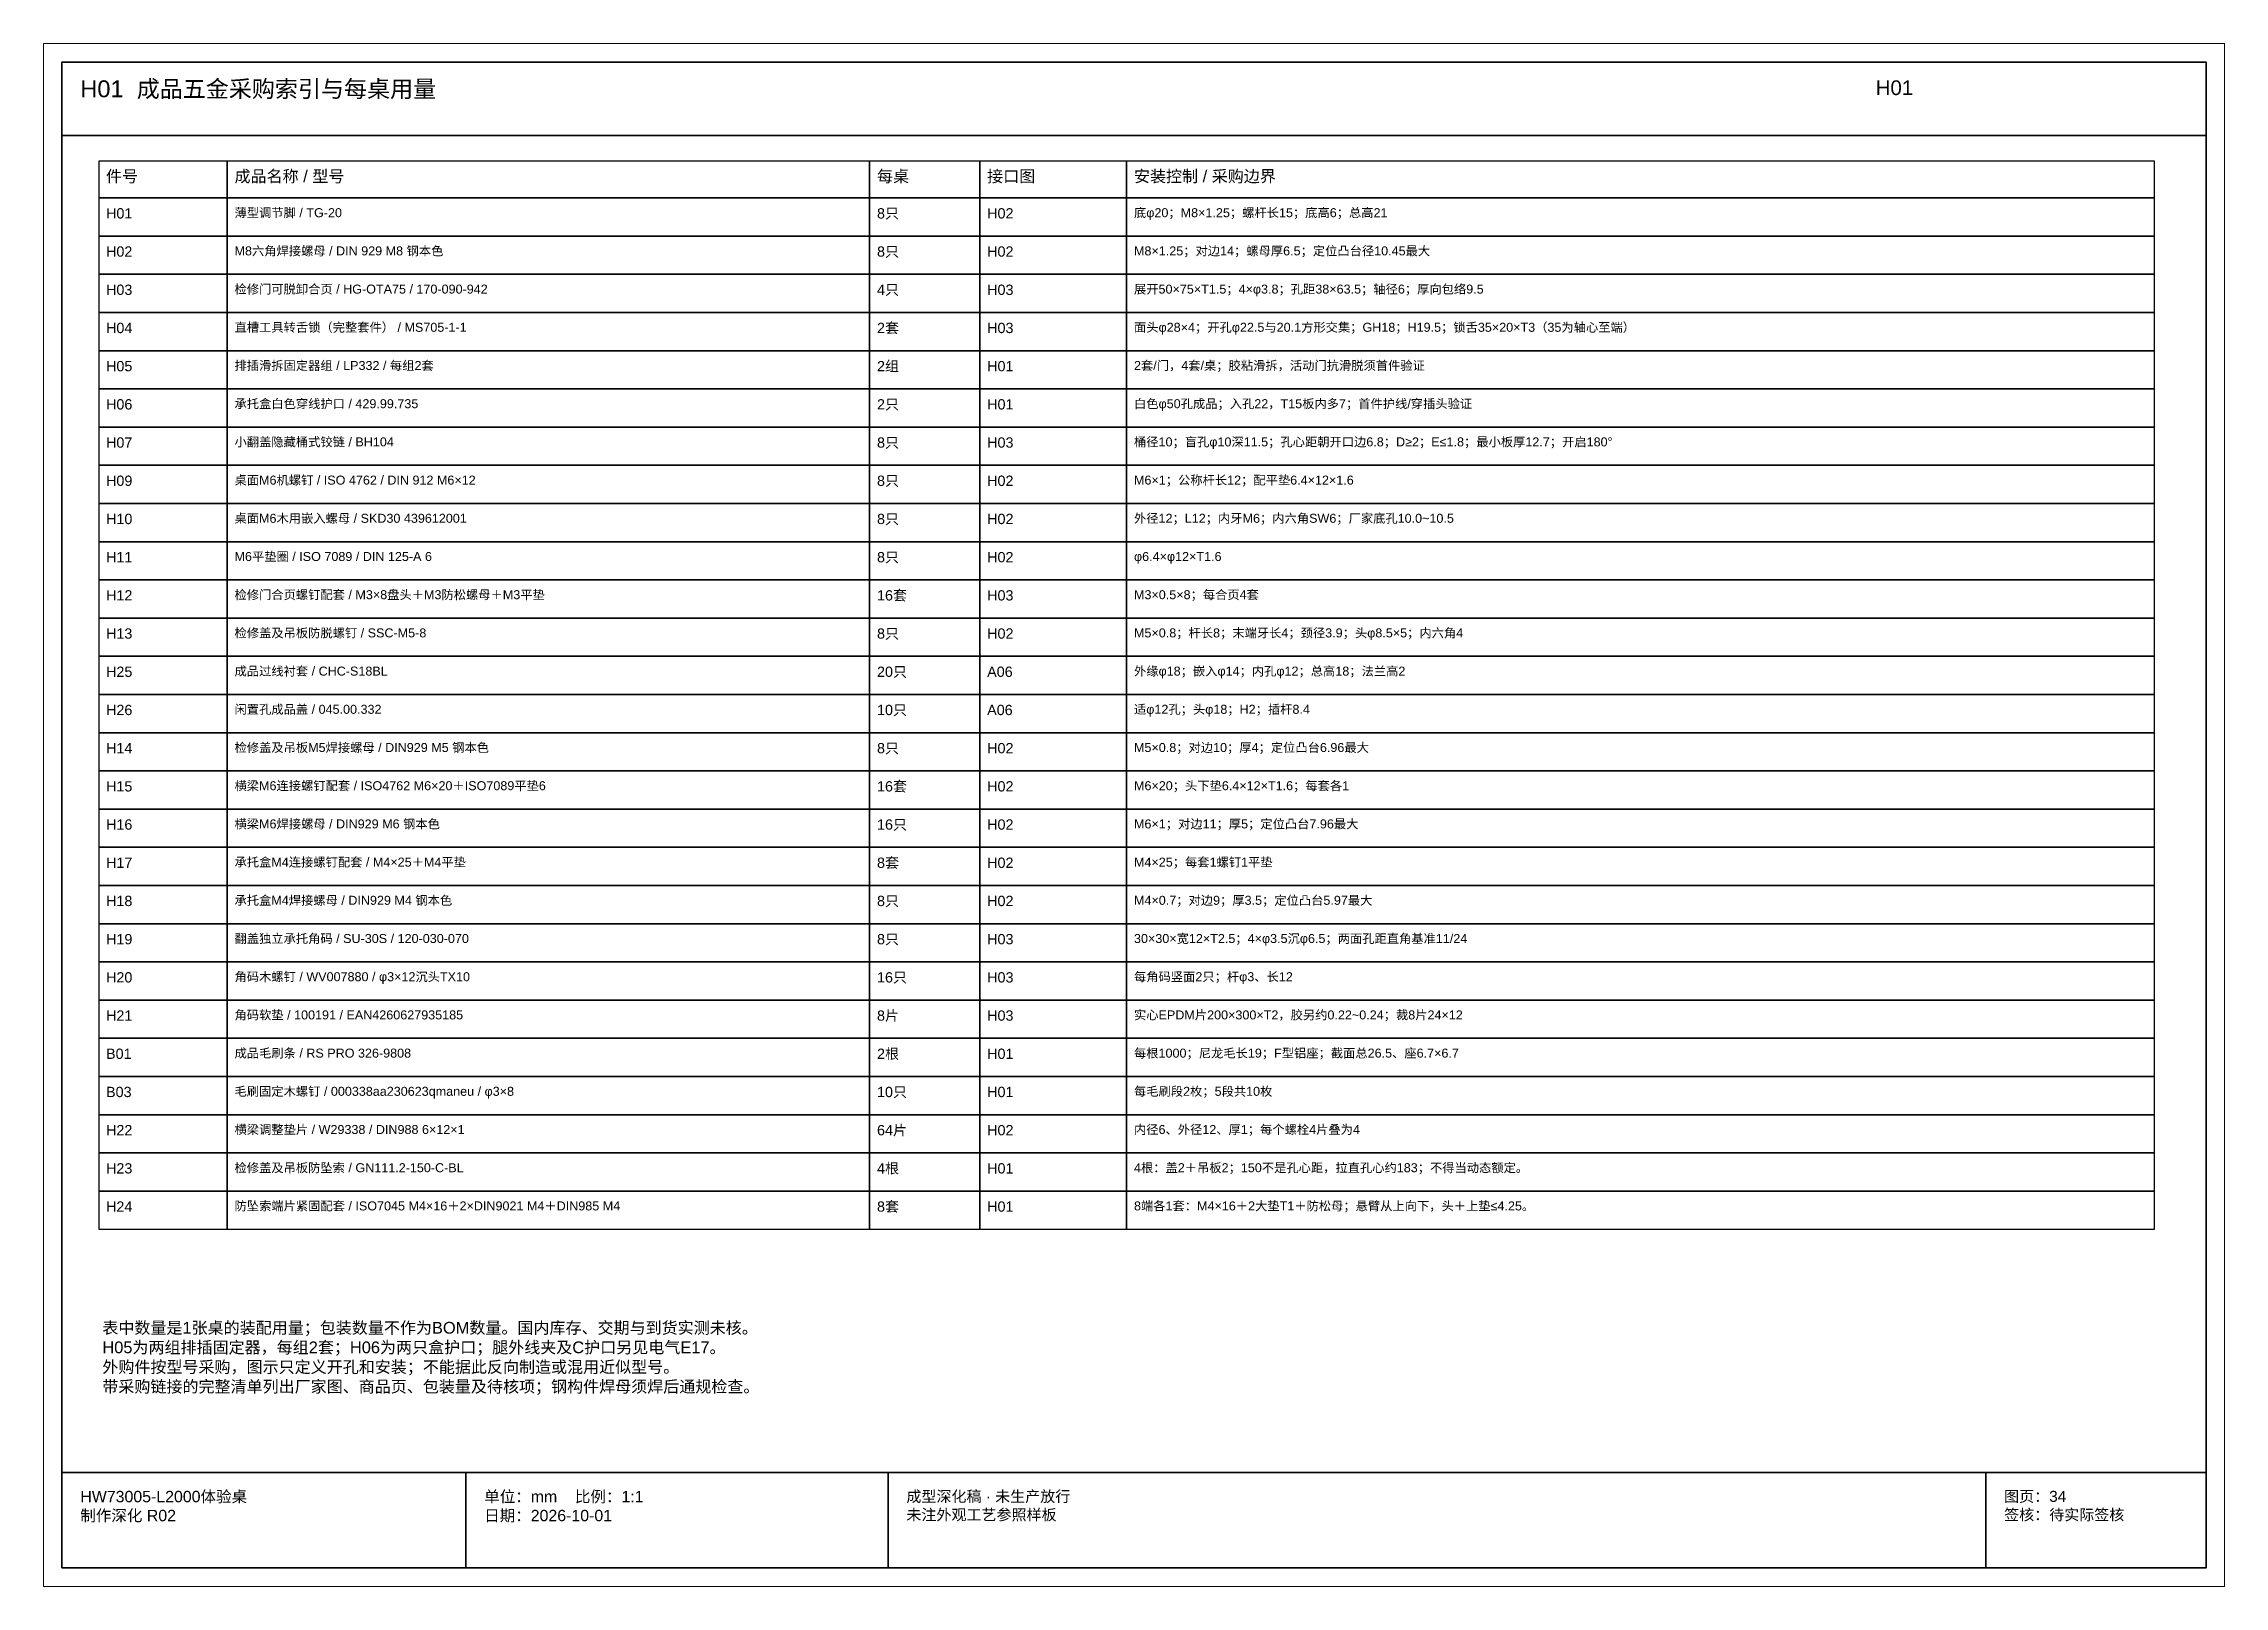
# Paper-space layout 'H01' of a CAD drawing. Header units: millimetres. Extents: x 0 to 594, y 0 to 420.
# The model-space entities are those that its viewports show. They can reach past a viewport. Long polylines and large blocks are cut down to what shows.
import ezdxf

# ---------------------------------------------------------------- set-up
doc = ezdxf.new("R2010")
doc.units = ezdxf.units.MM
for name, color, linetype, lineweight in [('FRAME', 7, 'Continuous', 35), ('NOTE', 7, 'Continuous', 18), ('OUTLINE', 7, 'Continuous', 25)]:
    doc.layers.add(name, color=color, linetype=linetype, lineweight=lineweight)
doc.styles.add('CN', font='Arial Unicode.ttf')

msp = doc.modelspace()

# ---------------------------------------------------------------- linework, layer by layer
at = {"layer": 'FRAME'}
for p, q in [((396005, 395), (396589, 395)), ((396005, 31), (396589, 31)), ((396115, 5), (396115, 31)), ((396230, 5), (396230, 31)), ((396529, 5), (396529, 31))]:
    msp.add_line(p, q, dxfattribs=at)
msp.add_lwpolyline([(396005, 5), (396589, 5), (396589, 415), (396005, 415)], close=True, dxfattribs=at)
at = {"layer": 'OUTLINE'}
for points in [[(396015, 378), (396050, 378), (396050, 388), (396015, 388)], [(396050, 378), (396225, 378), (396225, 388), (396050, 388)], [(396225, 378), (396255, 378), (396255, 388), (396225, 388)], [(396255, 378), (396295, 378), (396295, 388), (396255, 388)], [(396295, 378), (396575, 378), (396575, 388), (396295, 388)], [(396015, 367.6), (396050, 367.6), (396050, 378), (396015, 378)], [(396050, 367.6), (396225, 367.6), (396225, 378), (396050, 378)], [(396225, 367.6), (396255, 367.6), (396255, 378), (396225, 378)], [(396255, 367.6), (396295, 367.6), (396295, 378), (396255, 378)], [(396295, 367.6), (396575, 367.6), (396575, 378), (396295, 378)], [(396015, 357.2), (396050, 357.2), (396050, 367.6), (396015, 367.6)], [(396050, 357.2), (396225, 357.2), (396225, 367.6), (396050, 367.6)], [(396225, 357.2), (396255, 357.2), (396255, 367.6), (396225, 367.6)], [(396255, 357.2), (396295, 357.2), (396295, 367.6), (396255, 367.6)], [(396295, 357.2), (396575, 357.2), (396575, 367.6), (396295, 367.6)], [(396015, 346.8), (396050, 346.8), (396050, 357.2), (396015, 357.2)], [(396050, 346.8), (396225, 346.8), (396225, 357.2), (396050, 357.2)], [(396225, 346.8), (396255, 346.8), (396255, 357.2), (396225, 357.2)], [(396255, 346.8), (396295, 346.8), (396295, 357.2), (396255, 357.2)], [(396295, 346.8), (396575, 346.8), (396575, 357.2), (396295, 357.2)], [(396015, 336.4), (396050, 336.4), (396050, 346.8), (396015, 346.8)], [(396050, 336.4), (396225, 336.4), (396225, 346.8), (396050, 346.8)], [(396225, 336.4), (396255, 336.4), (396255, 346.8), (396225, 346.8)], [(396255, 336.4), (396295, 336.4), (396295, 346.8), (396255, 346.8)], [(396295, 336.4), (396575, 336.4), (396575, 346.8), (396295, 346.8)], [(396015, 326), (396050, 326), (396050, 336.4), (396015, 336.4)], [(396050, 326), (396225, 326), (396225, 336.4), (396050, 336.4)], [(396225, 326), (396255, 326), (396255, 336.4), (396225, 336.4)], [(396255, 326), (396295, 326), (396295, 336.4), (396255, 336.4)], [(396295, 326), (396575, 326), (396575, 336.4), (396295, 336.4)], [(396015, 315.6), (396050, 315.6), (396050, 326), (396015, 326)], [(396050, 315.6), (396225, 315.6), (396225, 326), (396050, 326)], [(396225, 315.6), (396255, 315.6), (396255, 326), (396225, 326)], [(396255, 315.6), (396295, 315.6), (396295, 326), (396255, 326)], [(396295, 315.6), (396575, 315.6), (396575, 326), (396295, 326)], [(396015, 305.2), (396050, 305.2), (396050, 315.6), (396015, 315.6)], [(396050, 305.2), (396225, 305.2), (396225, 315.6), (396050, 315.6)], [(396225, 305.2), (396255, 305.2), (396255, 315.6), (396225, 315.6)], [(396255, 305.2), (396295, 305.2), (396295, 315.6), (396255, 315.6)], [(396295, 305.2), (396575, 305.2), (396575, 315.6), (396295, 315.6)], [(396015, 294.8), (396050, 294.8), (396050, 305.2), (396015, 305.2)], [(396050, 294.8), (396225, 294.8), (396225, 305.2), (396050, 305.2)], [(396225, 294.8), (396255, 294.8), (396255, 305.2), (396225, 305.2)], [(396255, 294.8), (396295, 294.8), (396295, 305.2), (396255, 305.2)], [(396295, 294.8), (396575, 294.8), (396575, 305.2), (396295, 305.2)], [(396015, 284.4), (396050, 284.4), (396050, 294.8), (396015, 294.8)], [(396050, 284.4), (396225, 284.4), (396225, 294.8), (396050, 294.8)], [(396225, 284.4), (396255, 284.4), (396255, 294.8), (396225, 294.8)], [(396255, 284.4), (396295, 284.4), (396295, 294.8), (396255, 294.8)], [(396295, 284.4), (396575, 284.4), (396575, 294.8), (396295, 294.8)], [(396015, 274), (396050, 274), (396050, 284.4), (396015, 284.4)], [(396050, 274), (396225, 274), (396225, 284.4), (396050, 284.4)], [(396225, 274), (396255, 274), (396255, 284.4), (396225, 284.4)], [(396255, 274), (396295, 274), (396295, 284.4), (396255, 284.4)], [(396295, 274), (396575, 274), (396575, 284.4), (396295, 284.4)], [(396015, 263.6), (396050, 263.6), (396050, 274), (396015, 274)], [(396050, 263.6), (396225, 263.6), (396225, 274), (396050, 274)], [(396225, 263.6), (396255, 263.6), (396255, 274), (396225, 274)], [(396255, 263.6), (396295, 263.6), (396295, 274), (396255, 274)], [(396295, 263.6), (396575, 263.6), (396575, 274), (396295, 274)], [(396015, 253.2), (396050, 253.2), (396050, 263.6), (396015, 263.6)], [(396050, 253.2), (396225, 253.2), (396225, 263.6), (396050, 263.6)], [(396225, 253.2), (396255, 253.2), (396255, 263.6), (396225, 263.6)], [(396255, 253.2), (396295, 253.2), (396295, 263.6), (396255, 263.6)], [(396295, 253.2), (396575, 253.2), (396575, 263.6), (396295, 263.6)], [(396015, 242.8), (396050, 242.8), (396050, 253.2), (396015, 253.2)], [(396050, 242.8), (396225, 242.8), (396225, 253.2), (396050, 253.2)], [(396225, 242.8), (396255, 242.8), (396255, 253.2), (396225, 253.2)], [(396255, 242.8), (396295, 242.8), (396295, 253.2), (396255, 253.2)], [(396295, 242.8), (396575, 242.8), (396575, 253.2), (396295, 253.2)], [(396015, 232.4), (396050, 232.4), (396050, 242.8), (396015, 242.8)], [(396050, 232.4), (396225, 232.4), (396225, 242.8), (396050, 242.8)], [(396225, 232.4), (396255, 232.4), (396255, 242.8), (396225, 242.8)], [(396255, 232.4), (396295, 232.4), (396295, 242.8), (396255, 242.8)], [(396295, 232.4), (396575, 232.4), (396575, 242.8), (396295, 242.8)], [(396015, 222), (396050, 222), (396050, 232.4), (396015, 232.4)], [(396050, 222), (396225, 222), (396225, 232.4), (396050, 232.4)], [(396225, 222), (396255, 222), (396255, 232.4), (396225, 232.4)], [(396255, 222), (396295, 222), (396295, 232.4), (396255, 232.4)], [(396295, 222), (396575, 222), (396575, 232.4), (396295, 232.4)], [(396015, 211.6), (396050, 211.6), (396050, 222), (396015, 222)], [(396050, 211.6), (396225, 211.6), (396225, 222), (396050, 222)], [(396225, 211.6), (396255, 211.6), (396255, 222), (396225, 222)], [(396255, 211.6), (396295, 211.6), (396295, 222), (396255, 222)], [(396295, 211.6), (396575, 211.6), (396575, 222), (396295, 222)], [(396015, 201.2), (396050, 201.2), (396050, 211.6), (396015, 211.6)], [(396050, 201.2), (396225, 201.2), (396225, 211.6), (396050, 211.6)], [(396225, 201.2), (396255, 201.2), (396255, 211.6), (396225, 211.6)], [(396255, 201.2), (396295, 201.2), (396295, 211.6), (396255, 211.6)], [(396295, 201.2), (396575, 201.2), (396575, 211.6), (396295, 211.6)], [(396015, 190.8), (396050, 190.8), (396050, 201.2), (396015, 201.2)], [(396050, 190.8), (396225, 190.8), (396225, 201.2), (396050, 201.2)], [(396225, 190.8), (396255, 190.8), (396255, 201.2), (396225, 201.2)], [(396255, 190.8), (396295, 190.8), (396295, 201.2), (396255, 201.2)], [(396295, 190.8), (396575, 190.8), (396575, 201.2), (396295, 201.2)], [(396015, 180.4), (396050, 180.4), (396050, 190.8), (396015, 190.8)], [(396050, 180.4), (396225, 180.4), (396225, 190.8), (396050, 190.8)], [(396225, 180.4), (396255, 180.4), (396255, 190.8), (396225, 190.8)], [(396255, 180.4), (396295, 180.4), (396295, 190.8), (396255, 190.8)], [(396295, 180.4), (396575, 180.4), (396575, 190.8), (396295, 190.8)], [(396015, 170), (396050, 170), (396050, 180.4), (396015, 180.4)], [(396050, 170), (396225, 170), (396225, 180.4), (396050, 180.4)], [(396225, 170), (396255, 170), (396255, 180.4), (396225, 180.4)], [(396255, 170), (396295, 170), (396295, 180.4), (396255, 180.4)], [(396295, 170), (396575, 170), (396575, 180.4), (396295, 180.4)], [(396015, 159.6), (396050, 159.6), (396050, 170), (396015, 170)], [(396050, 159.6), (396225, 159.6), (396225, 170), (396050, 170)], [(396225, 159.6), (396255, 159.6), (396255, 170), (396225, 170)], [(396255, 159.6), (396295, 159.6), (396295, 170), (396255, 170)], [(396295, 159.6), (396575, 159.6), (396575, 170), (396295, 170)], [(396015, 149.2), (396050, 149.2), (396050, 159.6), (396015, 159.6)], [(396050, 149.2), (396225, 149.2), (396225, 159.6), (396050, 159.6)], [(396225, 149.2), (396255, 149.2), (396255, 159.6), (396225, 159.6)], [(396255, 149.2), (396295, 149.2), (396295, 159.6), (396255, 159.6)], [(396295, 149.2), (396575, 149.2), (396575, 159.6), (396295, 159.6)], [(396015, 138.8), (396050, 138.8), (396050, 149.2), (396015, 149.2)], [(396050, 138.8), (396225, 138.8), (396225, 149.2), (396050, 149.2)], [(396225, 138.8), (396255, 138.8), (396255, 149.2), (396225, 149.2)], [(396255, 138.8), (396295, 138.8), (396295, 149.2), (396255, 149.2)], [(396295, 138.8), (396575, 138.8), (396575, 149.2), (396295, 149.2)], [(396015, 128.4), (396050, 128.4), (396050, 138.8), (396015, 138.8)], [(396050, 128.4), (396225, 128.4), (396225, 138.8), (396050, 138.8)], [(396225, 128.4), (396255, 128.4), (396255, 138.8), (396225, 138.8)], [(396255, 128.4), (396295, 128.4), (396295, 138.8), (396255, 138.8)], [(396295, 128.4), (396575, 128.4), (396575, 138.8), (396295, 138.8)], [(396015, 118), (396050, 118), (396050, 128.4), (396015, 128.4)], [(396050, 118), (396225, 118), (396225, 128.4), (396050, 128.4)], [(396225, 118), (396255, 118), (396255, 128.4), (396225, 128.4)], [(396255, 118), (396295, 118), (396295, 128.4), (396255, 128.4)], [(396295, 118), (396575, 118), (396575, 128.4), (396295, 128.4)], [(396015, 107.6), (396050, 107.6), (396050, 118), (396015, 118)], [(396050, 107.6), (396225, 107.6), (396225, 118), (396050, 118)], [(396225, 107.6), (396255, 107.6), (396255, 118), (396225, 118)], [(396255, 107.6), (396295, 107.6), (396295, 118), (396255, 118)], [(396295, 107.6), (396575, 107.6), (396575, 118), (396295, 118)], [(396015, 97.2), (396050, 97.2), (396050, 107.6), (396015, 107.6)], [(396050, 97.2), (396225, 97.2), (396225, 107.6), (396050, 107.6)], [(396225, 97.2), (396255, 97.2), (396255, 107.6), (396225, 107.6)], [(396255, 97.2), (396295, 97.2), (396295, 107.6), (396255, 107.6)], [(396295, 97.2), (396575, 97.2), (396575, 107.6), (396295, 107.6)]]:
    msp.add_lwpolyline(points, close=True, dxfattribs=at)

# ---------------------------------------------------------------- texts
at = {"layer": 'NOTE', "attachment_point": 1, "style": 'CN'}
for s, insert, char_height, width in [('H01  成品五金采购索引与每桌用量', (396010, 410), 4.6, 484), ('H01', (396499, 410), 4, 90), ('件号', (396017, 385.5), 3.2, 31), ('成品名称 / 型号', (396052, 385.5), 3.2, 171), ('每桌', (396227, 385.5), 3.2, 26), ('接口图', (396257, 385.5), 3.2, 36), ('安装控制 / 采购边界', (396297, 385.5), 3.2, 276), ('H01', (396017, 375.2), 2.8, 31), ('薄型调节脚 / TG-20', (396052, 375.2), 2.45, 171), ('8只', (396227, 375.2), 2.8, 26), ('H02', (396257, 375.2), 2.8, 36), ('底φ20；M8×1.25；螺杆长15；底高6；总高21', (396297, 375.2), 2.45, 276), ('H02', (396017, 364.8), 2.8, 31), ('M8六角焊接螺母 / DIN 929 M8 钢本色', (396052, 364.8), 2.45, 171), ('8只', (396227, 364.8), 2.8, 26), ('H02', (396257, 364.8), 2.8, 36), ('M8×1.25；对边14；螺母厚6.5；定位凸台径10.45最大', (396297, 364.8), 2.45, 276), ('H03', (396017, 354.4), 2.8, 31), ('检修门可脱卸合页 / HG-OTA75 / 170-090-942', (396052, 354.4), 2.45, 171), ('4只', (396227, 354.4), 2.8, 26), ('H03', (396257, 354.4), 2.8, 36), ('展开50×75×T1.5；4×φ3.8；孔距38×63.5；轴径6；厚向包络9.5', (396297, 354.4), 2.45, 276), ('H04', (396017, 344), 2.8, 31), ('直槽工具转舌锁（完整套件） / MS705-1-1', (396052, 344), 2.45, 171), ('2套', (396227, 344), 2.8, 26), ('H03', (396257, 344), 2.8, 36), ('面头φ28×4；开孔φ22.5与20.1方形交集；GH18；H19.5；锁舌35×20×T3（35为轴心至端）', (396297, 344), 2.45, 276), ('H05', (396017, 333.6), 2.8, 31), ('排插滑拆固定器组 / LP332 / 每组2套', (396052, 333.6), 2.45, 171), ('2组', (396227, 333.6), 2.8, 26), ('H01', (396257, 333.6), 2.8, 36), ('2套/门，4套/桌；胶粘滑拆，活动门抗滑脱须首件验证', (396297, 333.6), 2.45, 276), ('H06', (396017, 323.2), 2.8, 31), ('承托盒白色穿线护口 / 429.99.735', (396052, 323.2), 2.45, 171), ('2只', (396227, 323.2), 2.8, 26), ('H01', (396257, 323.2), 2.8, 36), ('白色φ50孔成品；入孔22，T15板内多7；首件护线/穿插头验证', (396297, 323.2), 2.45, 276), ('H07', (396017, 312.8), 2.8, 31), ('小翻盖隐藏桶式铰链 / BH104', (396052, 312.8), 2.45, 171), ('8只', (396227, 312.8), 2.8, 26), ('H03', (396257, 312.8), 2.8, 36), ('桶径10；盲孔φ10深11.5；孔心距朝开口边6.8；D≥2；E≤1.8；最小板厚12.7；开启180°', (396297, 312.8), 2.45, 276), ('H09', (396017, 302.4), 2.8, 31), ('桌面M6机螺钉 / ISO 4762 / DIN 912 M6×12', (396052, 302.4), 2.45, 171), ('8只', (396227, 302.4), 2.8, 26), ('H02', (396257, 302.4), 2.8, 36), ('M6×1；公称杆长12；配平垫6.4×12×1.6', (396297, 302.4), 2.45, 276), ('H10', (396017, 292), 2.8, 31), ('桌面M6木用嵌入螺母 / SKD30 439612001', (396052, 292), 2.45, 171), ('8只', (396227, 292), 2.8, 26), ('H02', (396257, 292), 2.8, 36), ('外径12；L12；内牙M6；内六角SW6；厂家底孔10.0~10.5', (396297, 292), 2.45, 276), ('H11', (396017, 281.6), 2.8, 31), ('M6平垫圈 / ISO 7089 / DIN 125-A 6', (396052, 281.6), 2.45, 171), ('8只', (396227, 281.6), 2.8, 26), ('H02', (396257, 281.6), 2.8, 36), ('φ6.4×φ12×T1.6', (396297, 281.6), 2.45, 276), ('H12', (396017, 271.2), 2.8, 31), ('检修门合页螺钉配套 / M3×8盘头＋M3防松螺母＋M3平垫', (396052, 271.2), 2.45, 171), ('16套', (396227, 271.2), 2.8, 26), ('H03', (396257, 271.2), 2.8, 36), ('M3×0.5×8；每合页4套', (396297, 271.2), 2.45, 276), ('H13', (396017, 260.8), 2.8, 31), ('检修盖及吊板防脱螺钉 / SSC-M5-8', (396052, 260.8), 2.45, 171), ('8只', (396227, 260.8), 2.8, 26), ('H02', (396257, 260.8), 2.8, 36), ('M5×0.8；杆长8；末端牙长4；颈径3.9；头φ8.5×5；内六角4', (396297, 260.8), 2.45, 276), ('H25', (396017, 250.4), 2.8, 31), ('成品过线衬套 / CHC-S18BL', (396052, 250.4), 2.45, 171), ('20只', (396227, 250.4), 2.8, 26), ('A06', (396257, 250.4), 2.8, 36), ('外缘φ18；嵌入φ14；内孔φ12；总高18；法兰高2', (396297, 250.4), 2.45, 276), ('H26', (396017, 240), 2.8, 31), ('闲置孔成品盖 / 045.00.332', (396052, 240), 2.45, 171), ('10只', (396227, 240), 2.8, 26), ('A06', (396257, 240), 2.8, 36), ('适φ12孔；头φ18；H2；插杆8.4', (396297, 240), 2.45, 276), ('H14', (396017, 229.6), 2.8, 31), ('检修盖及吊板M5焊接螺母 / DIN929 M5 钢本色', (396052, 229.6), 2.45, 171), ('8只', (396227, 229.6), 2.8, 26), ('H02', (396257, 229.6), 2.8, 36), ('M5×0.8；对边10；厚4；定位凸台6.96最大', (396297, 229.6), 2.45, 276), ('H15', (396017, 219.2), 2.8, 31), ('横梁M6连接螺钉配套 / ISO4762 M6×20＋ISO7089平垫6', (396052, 219.2), 2.45, 171), ('16套', (396227, 219.2), 2.8, 26), ('H02', (396257, 219.2), 2.8, 36), ('M6×20；头下垫6.4×12×T1.6；每套各1', (396297, 219.2), 2.45, 276), ('H16', (396017, 208.8), 2.8, 31), ('横梁M6焊接螺母 / DIN929 M6 钢本色', (396052, 208.8), 2.45, 171), ('16只', (396227, 208.8), 2.8, 26), ('H02', (396257, 208.8), 2.8, 36), ('M6×1；对边11；厚5；定位凸台7.96最大', (396297, 208.8), 2.45, 276), ('H17', (396017, 198.4), 2.8, 31), ('承托盒M4连接螺钉配套 / M4×25＋M4平垫', (396052, 198.4), 2.45, 171), ('8套', (396227, 198.4), 2.8, 26), ('H02', (396257, 198.4), 2.8, 36), ('M4×25；每套1螺钉1平垫', (396297, 198.4), 2.45, 276), ('H18', (396017, 188), 2.8, 31), ('承托盒M4焊接螺母 / DIN929 M4 钢本色', (396052, 188), 2.45, 171), ('8只', (396227, 188), 2.8, 26), ('H02', (396257, 188), 2.8, 36), ('M4×0.7；对边9；厚3.5；定位凸台5.97最大', (396297, 188), 2.45, 276), ('H19', (396017, 177.6), 2.8, 31), ('翻盖独立承托角码 / SU-30S / 120-030-070', (396052, 177.6), 2.45, 171), ('8只', (396227, 177.6), 2.8, 26), ('H03', (396257, 177.6), 2.8, 36), ('30×30×宽12×T2.5；4×φ3.5沉φ6.5；两面孔距直角基准11/24', (396297, 177.6), 2.45, 276), ('H20', (396017, 167.2), 2.8, 31), ('角码木螺钉 / WV007880 / φ3×12沉头TX10', (396052, 167.2), 2.45, 171), ('16只', (396227, 167.2), 2.8, 26), ('H03', (396257, 167.2), 2.8, 36), ('每角码竖面2只；杆φ3、长12', (396297, 167.2), 2.45, 276), ('H21', (396017, 156.8), 2.8, 31), ('角码软垫 / 100191 / EAN4260627935185', (396052, 156.8), 2.45, 171), ('8片', (396227, 156.8), 2.8, 26), ('H03', (396257, 156.8), 2.8, 36), ('实心EPDM片200×300×T2，胶另约0.22~0.24；裁8片24×12', (396297, 156.8), 2.45, 276), ('B01', (396017, 146.4), 2.8, 31), ('成品毛刷条 / RS PRO 326-9808', (396052, 146.4), 2.45, 171), ('2根', (396227, 146.4), 2.8, 26), ('H01', (396257, 146.4), 2.8, 36), ('每根1000；尼龙毛长19；F型铝座；截面总26.5、座6.7×6.7', (396297, 146.4), 2.45, 276), ('B03', (396017, 136), 2.8, 31), ('毛刷固定木螺钉 / 000338aa230623qmaneu / φ3×8', (396052, 136), 2.45, 171), ('10只', (396227, 136), 2.8, 26), ('H01', (396257, 136), 2.8, 36), ('每毛刷段2枚；5段共10枚', (396297, 136), 2.45, 276), ('H22', (396017, 125.6), 2.8, 31), ('横梁调整垫片 / W29338 / DIN988 6×12×1', (396052, 125.6), 2.45, 171), ('64片', (396227, 125.6), 2.8, 26), ('H02', (396257, 125.6), 2.8, 36), ('内径6、外径12、厚1；每个螺栓4片叠为4', (396297, 125.6), 2.45, 276), ('H23', (396017, 115.2), 2.8, 31), ('检修盖及吊板防坠索 / GN111.2-150-C-BL', (396052, 115.2), 2.45, 171), ('4根', (396227, 115.2), 2.8, 26), ('H01', (396257, 115.2), 2.8, 36), ('4根：盖2＋吊板2；150不是孔心距，拉直孔心约183；不得当动态额定。', (396297, 115.2), 2.45, 276), ('H24', (396017, 104.8), 2.8, 31), ('防坠索端片紧固配套 / ISO7045 M4×16＋2×DIN9021 M4＋DIN985 M4', (396052, 104.8), 2.45, 171), ('8套', (396227, 104.8), 2.8, 26), ('H01', (396257, 104.8), 2.8, 36), ('8端各1套：M4×16＋2大垫T1＋防松母；悬臂从上向下，头＋上垫≤4.25。', (396297, 104.8), 2.45, 276), ('表中数量是1张桌的装配用量；包装数量不作为BOM数量。国内库存、交期与到货实测未核。\\PH05为两组排插固定器，每组2套；H06为两只盒护口；腿外线夹及C护口另见电气E17。\\P外购件按型号采购，图示只定义开孔和安装；不能据此反向制造或混用近似型号。\\P带采购链接的完整清单列出厂家图、商品页、包装量及待核项；钢构件焊母须焊后通规检查。', (396016, 72), 3.2, 555), ('HW73005-L2000体验桌\\P制作深化 R02', (396010, 26), 3.1, 100), ('单位：mm    比例：1:1\\P日期：2026-10-01', (396120, 26), 3.1, 105), ('成型深化稿 · 未生产放行\\P未注外观工艺参照样板', (396235, 26), 3, 289), ('图页：34\\P签核：待实际签核', (396534, 26), 3, 55)]:
    msp.add_mtext(s, dxfattribs=dict(at, insert=insert, char_height=char_height, width=width))

psp = doc.layouts.new('H01')

# ---------------------------------------------------------------- viewports
at = {"layer": 'Defpoints'}
psp.add_viewport(center=(297, 210), size=(594, 420), view_center_point=(396297, 210), view_height=420, dxfattribs=at)

doc.saveas('drawing.dxf')
